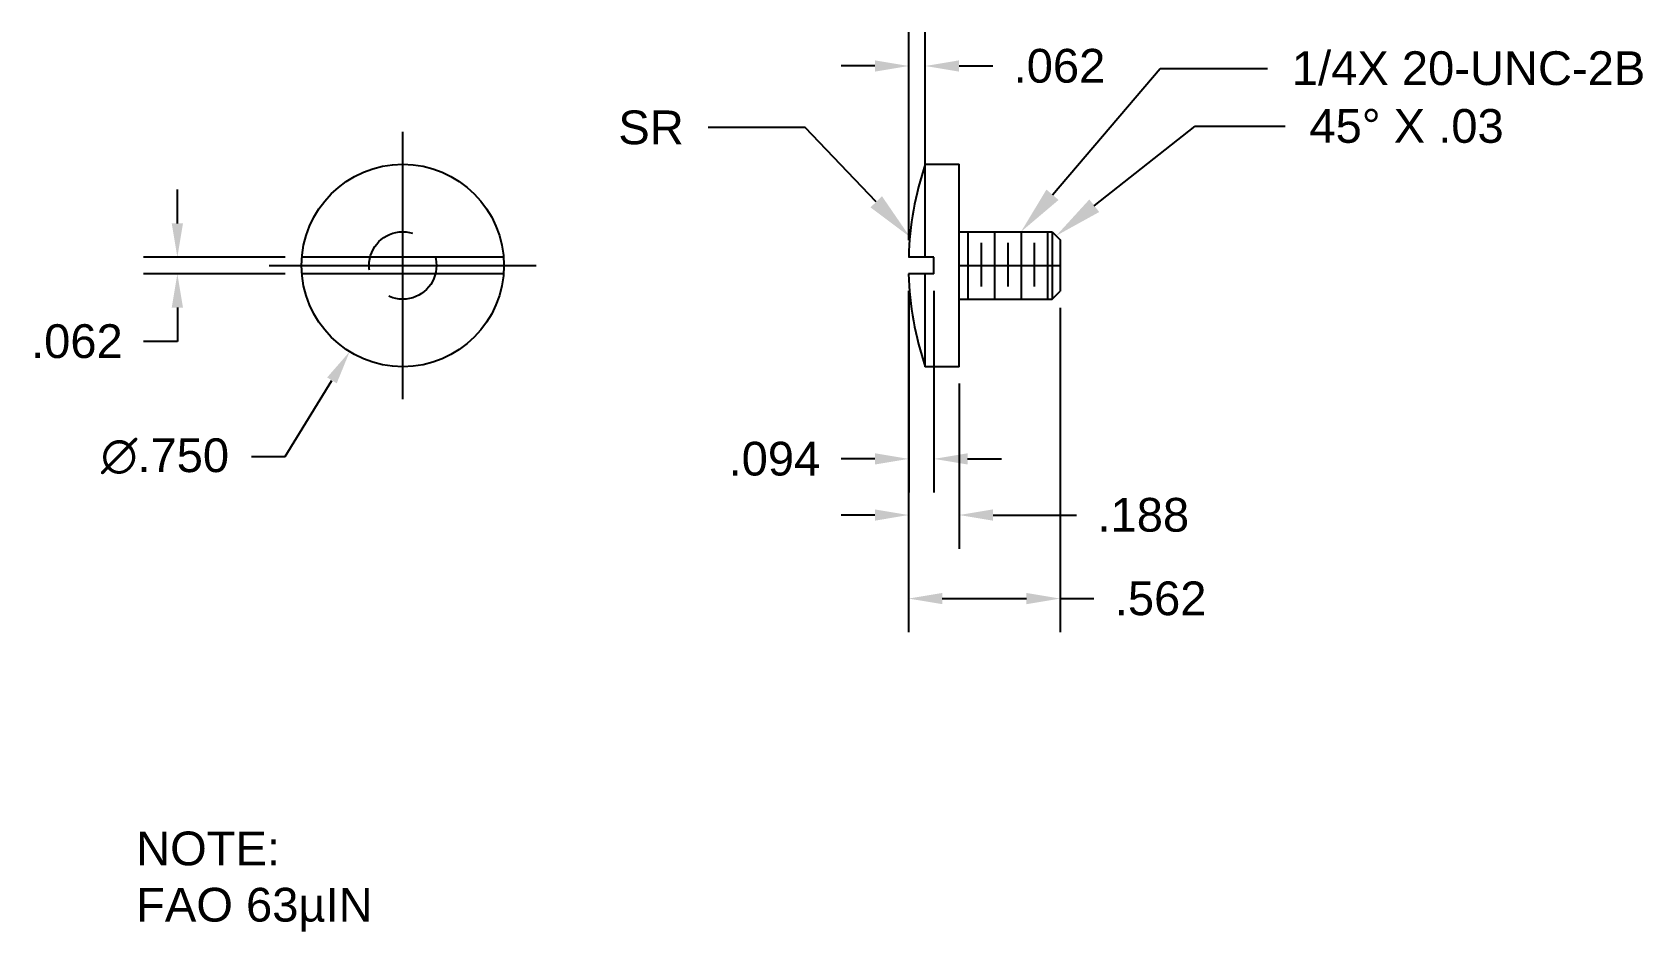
# Model space of a CAD drawing. Header units: inches. Extents: x 7.48 to 13.45, y 15.4 to 18.73.
import ezdxf
from ezdxf import colors
from ezdxf.entities.mleader import LeaderData, LeaderLine
from ezdxf.math import Vec2, Vec3

# ---------------------------------------------------------------- set-up
doc = ezdxf.new("R2010")
doc.units = ezdxf.units.IN
doc.header["$MEASUREMENT"] = 0
for name, pattern in [('CENTER', [2, 1.25, -0.25, 0.25, -0.25]), ('CENTER2', [1.125, 0.75, -0.125, 0.125, -0.125]), ('HIDDEN', [0.375, 0.25, -0.125])]:
    doc.linetypes.add(name, pattern=pattern)
for name, color, linetype in [('CENTER LINE', 1, 'CENTER'), ('DIMENSION', 5, 'Continuous'), ('HIDEEN', 4, 'HIDDEN'), ('OBJECT', 252, 'Continuous')]:
    doc.layers.add(name, color=color, linetype=linetype)
doc.styles.get("Standard").update_dxf_attribs({"font": 'arial.ttf'})
doc.dimstyles.new('3 PLACES', dxfattribs={"dimtxt": 0.125, "dimasz": 0.125, "dimexe": 0.125, "dimexo": 0.0625, "dimgap": 0.09, "dimtad": 0, "dimtih": 1, "dimtoh": 1, "dimdec": 3, "dimzin": 4, "dimdsep": 46, "dimtxsty": 'Standard', "dimcen": 0.125, "dimadec": 0, "dimazin": 0, "dimtfac": 1, "dimtdec": 3, "dimtofl": 0, "dimtmove": 0, "dimatfit": 3, "dimfxl": 1, "dimtolj": 1, "dimtzin": 0, "dimarcsym": 0})

# ---------------------------------------------------------------- blocks, each defined once
blk = doc.blocks.new('*U1')
at = {"layer": 'CENTER LINE', "color": 0, "linetype": 'CENTER2', "transparency": 16777216}
for p, q in [((0, 0.075), (0, 0.495)), ((-0.495, 0), (-0.075, 0)), ((0.075, 0), (0.495, 0)), ((0, -0.495), (0, -0.075))]:
    blk.add_line(p, q, dxfattribs=at)
at = {"layer": 'CENTER LINE', "color": 0, "linetype": 'Continuous', "transparency": 16777216}
for p, q in [((-0.0375, 0), (0.0375, 0)), ((0, -0.0375), (0, 0.0375))]:
    blk.add_line(p, q, dxfattribs=at)
blk = doc.blocks.new('*D2')
at = {"layer": 'Defpoints', "color": 0, "transparency": 16777216}
for p in [(8.4824, 17.9011), (8.0206, 17.8391), (8.4824, 17.8391)]:
    blk.add_point(p, dxfattribs=at)
at = {"layer": 'DIMENSION', "color": 0, "lineweight": -2, "transparency": 16777216}
for p, q in [((8.0206, 18.0261), (8.0206, 18.1511)), ((8.4199, 17.9011), (7.8956, 17.9011)), ((8.4199, 17.8391), (7.8956, 17.8391)), ((8.0206, 17.7141), (8.0206, 17.5891)), ((8.0206, 17.5891), (7.8956, 17.5891))]:
    blk.add_line(p, q, dxfattribs=at)
at = {"layer": 'DIMENSION', "color": 0, "transparency": 16777216}
for points in [[(7.9998, 18.0261), (8.0414, 18.0261), (8.0206, 17.9011)], [(7.9998, 17.7141), (8.0414, 17.7141), (8.0206, 17.8391)]]:
    blk.add_solid(points, dxfattribs=at)
at = {"layer": 'DIMENSION', "color": 0, "transparency": 16777216, "insert": (7.6482, 17.5891), "char_height": 0.125, "attachment_point": 5}
blk.add_mtext('\\A1;.062', dxfattribs=at)
blk = doc.blocks.new('*D3')
at = {"layer": 'Defpoints', "color": 0, "transparency": 16777216}
for p in [(9.0531, 18.1892), (8.6592, 17.551)]:
    blk.add_point(p, dxfattribs=at)
at = {"layer": 'DIMENSION', "color": 0, "lineweight": -2, "transparency": 16777216}
for p, q in [((8.8561, 17.7451), (8.8561, 17.9951)), ((8.7311, 17.8701), (8.9811, 17.8701)), ((8.4199, 17.1633), (8.5935, 17.4446)), ((8.2949, 17.1633), (8.4199, 17.1633))]:
    blk.add_line(p, q, dxfattribs=at)
at = {"layer": 'DIMENSION', "color": 0, "transparency": 16777216}
blk.add_solid([(8.5758, 17.4555), (8.6113, 17.4336), (8.6592, 17.551)], dxfattribs=at)
at = {"layer": 'DIMENSION', "color": 0, "transparency": 16777216, "insert": (7.9748, 17.1633), "char_height": 0.125, "attachment_point": 5}
blk.add_mtext('\\A1;∅.750', dxfattribs=at)
blk = doc.blocks.new('*D4')
at = {"layer": 'Defpoints', "color": 0, "transparency": 16777216}
for p in [(10.7931, 18.609), (10.7315, 17.9011), (10.7931, 17.9011)]:
    blk.add_point(p, dxfattribs=at)
at = {"layer": 'DIMENSION', "color": 0, "lineweight": -2, "transparency": 16777216}
for p, q in [((10.7315, 17.9636), (10.7315, 18.734)), ((10.7931, 17.9636), (10.7931, 18.734)), ((10.6065, 18.609), (10.4815, 18.609)), ((10.9181, 18.609), (11.0431, 18.609))]:
    blk.add_line(p, q, dxfattribs=at)
at = {"layer": 'DIMENSION', "color": 0, "transparency": 16777216}
for points in [[(10.6065, 18.6299), (10.6065, 18.5882), (10.7315, 18.609)], [(10.9181, 18.6299), (10.9181, 18.5882), (10.7931, 18.609)]]:
    blk.add_solid(points, dxfattribs=at)
at = {"layer": 'DIMENSION', "color": 0, "transparency": 16777216, "insert": (11.2905, 18.609), "char_height": 0.125, "attachment_point": 5}
blk.add_mtext('\\A1;.062', dxfattribs=at)
blk = doc.blocks.new('*D5')
at = {"layer": 'Defpoints', "color": 0, "transparency": 16777216}
for p in [(10.7315, 17.8391), (10.8251, 17.8391), (10.8251, 17.1538)]:
    blk.add_point(p, dxfattribs=at)
at = {"layer": 'DIMENSION', "color": 0, "lineweight": -2, "transparency": 16777216}
for p, q in [((10.7315, 17.7766), (10.7315, 17.0288)), ((10.8251, 17.7766), (10.8251, 17.0288)), ((10.6065, 17.1538), (10.4815, 17.1538)), ((10.9501, 17.1538), (11.0751, 17.1538))]:
    blk.add_line(p, q, dxfattribs=at)
at = {"layer": 'DIMENSION', "color": 0, "transparency": 16777216}
for points in [[(10.6065, 17.1746), (10.6065, 17.133), (10.7315, 17.1538)], [(10.9501, 17.1746), (10.9501, 17.133), (10.8251, 17.1538)]]:
    blk.add_solid(points, dxfattribs=at)
at = {"layer": 'DIMENSION', "color": 0, "transparency": 16777216, "insert": (10.2338, 17.1538), "char_height": 0.125, "attachment_point": 5}
blk.add_mtext('\\A1;.094', dxfattribs=at)
blk = doc.blocks.new('*D6')
at = {"layer": 'Defpoints', "color": 0, "transparency": 16777216}
for p in [(10.7311, 17.8391), (10.9191, 17.4951), (10.9191, 16.9459)]:
    blk.add_point(p, dxfattribs=at)
at = {"layer": 'DIMENSION', "color": 0, "lineweight": -2, "transparency": 16777216}
for p, q in [((10.7311, 17.7766), (10.7311, 16.8209)), ((10.9191, 17.4326), (10.9191, 16.8209)), ((10.6061, 16.9459), (10.4811, 16.9459)), ((11.0441, 16.9459), (11.3531, 16.9459))]:
    blk.add_line(p, q, dxfattribs=at)
at = {"layer": 'DIMENSION', "color": 0, "transparency": 16777216}
for points in [[(10.6061, 16.9667), (10.6061, 16.925), (10.7311, 16.9459)], [(11.0441, 16.9667), (11.0441, 16.925), (10.9191, 16.9459)]]:
    blk.add_solid(points, dxfattribs=at)
at = {"layer": 'DIMENSION', "color": 0, "transparency": 16777216, "insert": (11.6013, 16.9459), "char_height": 0.125, "attachment_point": 5}
blk.add_mtext('\\A1;.188', dxfattribs=at)
blk = doc.blocks.new('*D7')
at = {"layer": 'Defpoints', "color": 0, "transparency": 16777216}
for p in [(10.7311, 17.8391), (11.2931, 17.7752), (11.2931, 16.6365)]:
    blk.add_point(p, dxfattribs=at)
at = {"layer": 'DIMENSION', "color": 0, "lineweight": -2, "transparency": 16777216}
for p, q in [((10.7311, 17.7766), (10.7311, 16.5115)), ((11.2931, 17.7127), (11.2931, 16.5115)), ((10.8561, 16.6365), (11.1681, 16.6365)), ((11.2931, 16.6365), (11.4181, 16.6365))]:
    blk.add_line(p, q, dxfattribs=at)
at = {"layer": 'DIMENSION', "color": 0, "transparency": 16777216}
for points in [[(10.8561, 16.6573), (10.8561, 16.6157), (10.7311, 16.6365)], [(11.1681, 16.6573), (11.1681, 16.6157), (11.2931, 16.6365)]]:
    blk.add_solid(points, dxfattribs=at)
at = {"layer": 'DIMENSION', "color": 0, "transparency": 16777216, "insert": (11.6655, 16.6365), "char_height": 0.125, "attachment_point": 5}
blk.add_mtext('\\A1;.562', dxfattribs=at)
blk = doc.blocks.new('N')
at = {"layer": 'CENTER LINE', "insert": (-0.0367, 0.3426), "char_height": 0.2, "attachment_point": 1}
blk.add_mtext_dynamic_manual_height_columns('{\\H0.625x;NOTE:\\PFAO 63µIN\\fMS Shell Dlg 2|b0|i0|c0|p0; }', width=2.167231, gutter_width=1, heights=[0], dxfattribs=at)

msp = doc.modelspace()

# ---------------------------------------------------------------- linework, layer by layer
at = {"layer": 'HIDEEN'}
msp.add_circle((8.8561, 17.8701), 0.125, dxfattribs=at)
at = {"layer": 'OBJECT'}
for p, q in [((10.7931, 18.2451), (10.9191, 18.2451)), ((10.7931, 17.9011), (10.7931, 18.2451)), ((10.9191, 17.4951), (10.9191, 18.2451)), ((10.9191, 17.9951), (11.2631, 17.9951)), ((10.9513, 17.9951), (10.9513, 17.7451)), ((11.0496, 17.9951), (11.0496, 17.7451)), ((11.1479, 17.9951), (11.1479, 17.7451)), ((11.2462, 17.9951), (11.2462, 17.7451)), ((11.2631, 17.9951), (11.2631, 17.7451)), ((11.2631, 17.9951), (11.2931, 17.9652)), ((11.0004, 17.9538), (11.0004, 17.7918)), ((11.0987, 17.9538), (11.0987, 17.7918)), ((11.197, 17.9538), (11.197, 17.7918)), ((11.2931, 17.9652), (11.2931, 17.7752)), ((9.2299, 17.9011), (8.4824, 17.9011)), ((10.8251, 17.9011), (10.7311, 17.9011)), ((10.8251, 17.8391), (10.8251, 17.9011)), ((10.9191, 17.8701), (11.2931, 17.8701)), ((9.2299, 17.8391), (8.4824, 17.8391)), ((10.8251, 17.8391), (10.7311, 17.8391)), ((10.7931, 17.4951), (10.7931, 17.8391)), ((10.9191, 17.7451), (11.2631, 17.7451)), ((11.2631, 17.7451), (11.2931, 17.7752)), ((10.9191, 17.4951), (10.7931, 17.4951))]:
    msp.add_line(p, q, dxfattribs=at)
msp.add_circle((8.8561, 17.8701), 0.375, dxfattribs=at)
for centre, radius, start, end in [((11.8962, 17.8701), 1.1651, 161.22405, 178.47531), ((11.916, 17.875), 1.1854, 181.73847, 198.69529)]:
    msp.add_arc(centre, radius, start, end, dxfattribs=at)

# ---------------------------------------------------------------- block references
at = {"layer": 'CENTER LINE', "linetype": 'CENTER2'}
msp.add_blockref('*U1', (8.8561, 17.8701), dxfattribs=at)
at = {"layer": 'DIMENSION'}
msp.add_blockref('N', (7.9044, 15.4309), dxfattribs=at)

# ---------------------------------------------------------------- dimensions: what is measured, and where the dimension line sits
dim = msp.add_linear_dim(base=(10.7931, 18.609), p1=(10.7315, 17.9011), p2=(10.7931, 17.9011), dimstyle='3 PLACES', dxfattribs=at)
dim.commit()
dim.dimension.update_dxf_attribs({"geometry": '*D4', "text_midpoint": (11.2905, 18.609)})
dim = msp.add_linear_dim(base=(8.0206, 17.8391), p1=(8.4824, 17.9011), p2=(8.4824, 17.8391), angle=90, dimstyle='3 PLACES', dxfattribs=at)
dim.commit()
dim.dimension.update_dxf_attribs({"geometry": '*D2', "text_midpoint": (7.6482, 17.5891)})
dim = msp.add_diameter_dim_2p(p1=(9.0531, 18.1892), p2=(8.6592, 17.551), dimstyle='3 PLACES', dxfattribs=at)
dim.commit()
dim.dimension.update_dxf_attribs({"geometry": '*D3', "text_midpoint": (7.9748, 17.1633), "dimtype": 163})
for base, p1, p2, picture, middle in [((10.8251, 17.1538), (10.7315, 17.8391), (10.8251, 17.8391), '*D5', (10.2338, 17.1538)), ((10.9191, 16.9459), (10.7311, 17.8391), (10.9191, 17.4951), '*D6', (11.6013, 16.9459)), ((11.2931, 16.6365), (10.7311, 17.8391), (11.2931, 17.7752), '*D7', (11.6655, 16.6365))]:
    dim = msp.add_linear_dim(base=base, p1=p1, p2=p2, dimstyle='3 PLACES', dxfattribs=at)
    dim.commit()
    dim.dimension.update_dxf_attribs({"geometry": picture, "text_midpoint": middle, "dimtype": 160})

# ---------------------------------------------------------------- leaders
ml = msp.add_multileader_mtext('Standard', dxfattribs=at)
ml.set_content('1/4X 20-UNC-2B', color=256)
ml.set_leader_properties()
ml.build(insert=Vec2(0, 0))
ml.multileader.update_dxf_attribs({"dogleg_length": 0.9738, "arrow_head_size": 0.18})
ctx = ml.context
ctx.base_point, ctx.char_height, ctx.arrow_head_size, ctx.landing_gap_size, ctx.plane_origin = Vec3(12.062, 18.6), 0.125, 0.18, 0.09, Vec3(11.1479, 17.9951)
notes = []
notes.append((ctx, [(1, (1, 1, 0), (11.6638, 18.6), (1, 0), 0.3982, [(0, [(11.1479, 17.9951)], 0, [])])]))
ctx.mtext.insert, ctx.mtext.flow_direction = Vec3(12.152, 18.6635), 5
ml = msp.add_multileader_mtext('Standard', dxfattribs=at)
ml.set_content('45° X .03', color=256)
ml.set_leader_properties()
ml.build(insert=Vec2(0, 0))
ml.multileader.update_dxf_attribs({"dogleg_length": 0.9738, "arrow_head_size": 0.18})
ctx = ml.context
ctx.base_point, ctx.char_height, ctx.arrow_head_size, ctx.landing_gap_size, ctx.plane_origin = Vec3(12.127, 18.3859), 0.125, 0.18, 0.09, Vec3(11.2931, 17.9652)
notes.append((ctx, [(1, (1, 1, 0), (11.7935, 18.3859), (1, 0), 0.3335, [(0, [(11.2781, 17.9801)], 0, [])])]))
ctx.mtext.insert, ctx.mtext.flow_direction = Vec3(12.217, 18.4495), 5
ml = msp.add_multileader_mtext('Standard', dxfattribs=at)
ml.set_content('SR', color=256)
ml.set_leader_properties()
ml.build(insert=Vec2(0, 0))
ml.multileader.update_dxf_attribs({"dogleg_length": 0.36, "arrow_head_size": 0.18})
ctx = ml.context
ctx.base_point, ctx.char_height, ctx.arrow_head_size, ctx.landing_gap_size, ctx.plane_origin = Vec3(9.5753, 18.3807), 0.125, 0.18, 0.09, Vec3(10.1762, 18.3253)
ctx.text_align_type = 2
notes.append((ctx, [(1, (1, 1, 0), (10.3478, 18.3807), (-1, 0), 0.36, [(0, [(10.736, 17.976)], 0, [])])]))
ctx.mtext.insert, ctx.mtext.alignment, ctx.mtext.flow_direction = Vec3(9.8978, 18.4442), 3, 5
for ctx, leaders in notes:
    for number, flags, end, landing, length, lines in leaders:
        leader = LeaderData()
        leader.index, (leader.has_last_leader_line, leader.has_dogleg_vector, leader.attachment_direction) = number, flags
        leader.last_leader_point, leader.dogleg_vector, leader.dogleg_length = Vec3(end), Vec3(landing), length
        for number, points, colour, breaks in lines:
            line = LeaderLine()
            line.index, line.vertices, line.color, line.breaks = number, Vec3.list(points), colors.encode_raw_color(colour), breaks
            leader.lines.append(line)
        ctx.leaders.append(leader)

doc.saveas('drawing.dxf')
